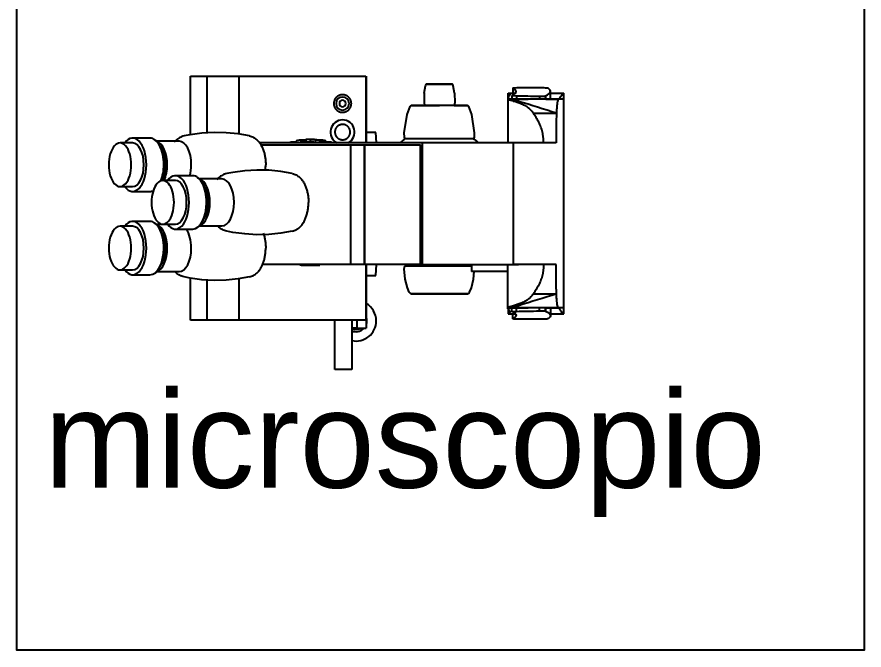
# Model space of a CAD drawing. Header units: metres. Extents: x -22 to 564, y 0 to 143.
# Drawn here: x 330.002 to 330.702, y 36.275 to 36.798 of the extents above; entities that cross this region are included whole.
import ezdxf

# ---------------------------------------------------------------- set-up
doc = ezdxf.new("R2010")
doc.units = ezdxf.units.M
for name, color, linetype in [('XREF 3N NEURO-ONCOLOGIA$0$MOBILIARIO', 161, 'Continuous'), ('XREF 3N NEURO-ONCOLOGIA$0$MOBILIARIO FIJO', 40, 'Continuous'), ('XREF 3N NEURO-ONCOLOGIA$0$TEXTO', 7, 'Continuous')]:
    doc.layers.add(name, color=color, linetype=linetype)
doc.styles.add('XREF 3N NEURO-ONCOLOGIA$0$100 SUBTITULOS 30', font='arial.ttf', dxfattribs={"height": 0.3})

# ---------------------------------------------------------------- blocks, each defined once
blk = doc.blocks.new('XREF 3N NEURO-ONCOLOGIA$0$A$Cb0c473ca')
for p, q in [((0.02476, 0.02206), (0.01041, 0.02206)), ((0.01041, 0.01805), (0, 0.01805)), ((0.04888, 0.01943), (0.03014, 0.01943)), ((0, -0.01805), (0.01041, -0.01805)), ((0.03014, -0.01943), (0.04888, -0.01943)), ((0.01041, -0.02206), (0.02476, -0.02206))]:
    blk.add_line(p, q)
at = {"flags": 128}
for points in [[(0.05287, 0.02382), (0.05192, 0.02358), (0.051, 0.02327), (0.05012, 0.0229), (0.04929, 0.02249), (0.0485, 0.02203), (0.04776, 0.02154), (0.04706, 0.02101), (0.04641, 0.02046), (0.04579, 0.01988), (0.04522, 0.01929), (0.04468, 0.01867)], [(0.10703, 0.02382), (0.0975, 0.0255), (0.08766, 0.02648), (0.07767, 0.02669), (0.06773, 0.02613), (0.05801, 0.02482), (0.05287, 0.02382)], [(0.10703, 0.02382), (0.10789, 0.0236), (0.10871, 0.02333), (0.1095, 0.023), (0.11026, 0.02262), (0.11098, 0.0222), (0.11167, 0.02174), (0.11232, 0.02125), (0.11293, 0.02074), (0.1135, 0.0202), (0.11405, 0.01963), (0.11456, 0.01904), (0.11505, 0.01844), (0.1155, 0.01782), (0.11594, 0.01718), (0.11634, 0.01653), (0.11673, 0.01586), (0.11709, 0.01518), (0.11743, 0.01449), (0.11775, 0.01378), (0.11805, 0.01306), (0.11833, 0.01233), (0.11859, 0.01159), (0.11883, 0.01084), (0.11905, 0.01008), (0.11926, 0.00931), (0.11945, 0.00853), (0.11962, 0.00774), (0.11977, 0.00694), (0.11991, 0.00614), (0.12003, 0.00534), (0.12013, 0.00452), (0.12022, 0.00371), (0.12029, 0.00289), (0.12034, 0.00206), (0.12037, 0.00124), (0.12039, 0.00041), (0.12039, 0)], [(0.02839, 0.0209), (0.02889, 0.02055), (0.02938, 0.02017), (0.02985, 0.01975), (0.0303, 0.01931), (0.03074, 0.01884), (0.03116, 0.01835), (0.03157, 0.01783), (0.03196, 0.01728), (0.03233, 0.01671), (0.03269, 0.01612), (0.03303, 0.01551), (0.03335, 0.01488), (0.03367, 0.01422), (0.03396, 0.01355), (0.03424, 0.01286), (0.0345, 0.01215), (0.03475, 0.01143), (0.03498, 0.01069), (0.0352, 0.00993), (0.0354, 0.00916), (0.03558, 0.00838), (0.03574, 0.00759), (0.03589, 0.00679), (0.03603, 0.00597), (0.03614, 0.00515), (0.03624, 0.00432), (0.03632, 0.00349), (0.03638, 0.00265), (0.03643, 0.00181), (0.03646, 0.00096), (0.03647, 0.00012), (0.03647, 0)], [(0.02839, -0.0209), (0.02889, -0.02055), (0.02938, -0.02017), (0.02985, -0.01975), (0.0303, -0.01931), (0.03074, -0.01884), (0.03116, -0.01835), (0.03157, -0.01783), (0.03196, -0.01728), (0.03233, -0.01671), (0.03269, -0.01612), (0.03303, -0.01551), (0.03335, -0.01488), (0.03367, -0.01422), (0.03396, -0.01355), (0.03424, -0.01286), (0.0345, -0.01215), (0.03475, -0.01143), (0.03498, -0.01069), (0.0352, -0.00993), (0.0354, -0.00916), (0.03558, -0.00838), (0.03574, -0.00759), (0.03589, -0.00679), (0.03603, -0.00597), (0.03614, -0.00515), (0.03624, -0.00432), (0.03632, -0.00349), (0.03638, -0.00265), (0.03643, -0.00181), (0.03646, -0.00096), (0.03647, -0.00012), (0.03647, 0)], [(0.10703, -0.02382), (0.10789, -0.0236), (0.10871, -0.02333), (0.1095, -0.023), (0.11026, -0.02262), (0.11098, -0.0222), (0.11167, -0.02174), (0.11232, -0.02125), (0.11293, -0.02074), (0.1135, -0.0202), (0.11405, -0.01963), (0.11456, -0.01904), (0.11505, -0.01844), (0.1155, -0.01782), (0.11594, -0.01718), (0.11634, -0.01653), (0.11673, -0.01586), (0.11709, -0.01518), (0.11743, -0.01449), (0.11775, -0.01378), (0.11805, -0.01306), (0.11833, -0.01233), (0.11859, -0.01159), (0.11883, -0.01084), (0.11905, -0.01008), (0.11926, -0.00931), (0.11945, -0.00853), (0.11962, -0.00774), (0.11977, -0.00694), (0.11991, -0.00614), (0.12003, -0.00534), (0.12013, -0.00452), (0.12022, -0.00371), (0.12029, -0.00289), (0.12034, -0.00206), (0.12037, -0.00124), (0.12039, -0.00041), (0.12039, 0)], [(0.05287, -0.02382), (0.05192, -0.02358), (0.051, -0.02327), (0.05012, -0.0229), (0.04929, -0.02249), (0.0485, -0.02203), (0.04776, -0.02154), (0.04706, -0.02101), (0.04641, -0.02046), (0.04579, -0.01988), (0.04522, -0.01929)], [(0.10703, -0.02382), (0.0975, -0.0255), (0.08766, -0.02648), (0.07767, -0.02669), (0.06773, -0.02613), (0.05801, -0.02482), (0.05287, -0.02382)]]:
    blk.add_lwpolyline(points, dxfattribs=at)
for centre, major_axis, start_param, end_param in [((0.01041, 0), (0, -0.02206), 1.570796, 3.749283), ((0.02476, 0), (0, -0.02206), 1.570796, 3.141593), ((0, 0), (0, -0.01805), 1.570796, 4.712389), ((0.01041, 0), (0, 0.01805), 4.712389, 6.283185), ((0.02898, 0), (0, -0.01943), 1.570796, 3.00177), ((0.04888, 0), (0, 0.01943), 4.712389, 6.283185), ((0.02898, 0), (0, -0.01664), 1.570796, 2.50486), ((0, 0), (0, -0.01805), 4.712389, 7.853982), ((0.01041, 0), (0, -0.02206), 5.675495, 7.853982), ((0.01041, 0), (0, -0.01805), 0, 1.570796), ((0.02476, 0), (0, -0.02206), 0, 1.570796), ((0.02898, 0), (0, -0.01943), 0.139823, 1.570796), ((0.02898, 0), (0, -0.01664), 0.639393, 1.570796), ((0.04888, 0), (0, -0.01943), 0, 1.570796)]:
    blk.add_ellipse(centre, major_axis=major_axis, ratio=0.515038, start_param=start_param, end_param=end_param)
blk = doc.blocks.new('XREF 3N NEURO-ONCOLOGIA$0$A$C3b31f8ca')
for p, q in [((0.07921, 0.1027), (0.09281, 0.1027)), ((0.07921, 0.05426), (0.07921, 0.1027)), ((0.09281, 0.1027), (0.11915, 0.1027)), ((0.09281, 0.1027), (0.09281, 0.05576)), ((0.11915, 0.1027), (0.22415, 0.1027)), ((0.11915, 0.1027), (0.11915, 0.05479)), ((0.22415, 0.1027), (0.22415, 0.04766)), ((0.22421, 0.1027), (0.22421, 0.04766)), ((0.28483, 0.09591), (0.27392, 0.09591)), ((0.29573, 0.09591), (0.28483, 0.09591)), ((0.34541, 0.09268), (0.34541, 0.08851)), ((0.34154, 0.08427), (0.34154, 0.04766)), ((0.34176, 0.08469), (0.34176, 0.08851)), ((0.34176, 0.08851), (0.34387, 0.08851)), ((0.34372, 0.08851), (0.34772, 0.08851)), ((0.34481, 0.08679), (0.34481, 0.08362)), ((0.34853, 0.0865), (0.34853, 0.08365)), ((0.36755, 0.08609), (0.36755, 0.08365)), ((0.37266, 0.08365), (0.37266, 0.08636)), ((0.37266, 0.08636), (0.37266, 0.08361)), ((0.37658, 0.08362), (0.37658, 0.09007)), ((0.37658, 0.08851), (0.3867, 0.08851)), ((0.3867, 0.08851), (0.3876, 0.08851)), ((0.38764, -0.09374), (0.38764, 0.08851)), ((0.28483, 0.07828), (0.26153, 0.07828)), ((0.30812, 0.07828), (0.28483, 0.07828)), ((0.34265, 0.08362), (0.3582, 0.08362)), ((0.3873, 0.08365), (0.34313, 0.08365)), ((0.37267, 0.08362), (0.38334, 0.08362)), ((0.36256, 0.07195), (0.38161, 0.07195)), ((0.23242, 0.0561), (0.22429, 0.0561)), ((0.23286, 0.04766), (0.23242, 0.0561)), ((0.04571, 0.05146), (0.03137, 0.05146)), ((0.16657, 0.04922), (0.16676, 0.04766)), ((0.17056, 0.04781), (0.17034, 0.0497)), ((0.17453, 0.0497), (0.17034, 0.0497)), ((0.17455, 0.0502), (0.17447, 0.04815)), ((0.18031, 0.05023), (0.17568, 0.05023)), ((0.17827, 0.04814), (0.17834, 0.05005)), ((0.18297, 0.05005), (0.17834, 0.05005)), ((0.18258, 0.04985), (0.18219, 0.04784)), ((0.18721, 0.04985), (0.18258, 0.04985)), ((0.18602, 0.04766), (0.1863, 0.04908)), ((0.19093, 0.04908), (0.1863, 0.04908)), ((0.19093, 0.04908), (0.19073, 0.04804)), ((0.28483, 0.05082), (0.25669, 0.05082)), ((0.31296, 0.05082), (0.28483, 0.05082)), ((0.03137, 0.04745), (0.02095, 0.04745)), ((0.06984, 0.04883), (0.05109, 0.04883)), ((0.2708, 0.04766), (0.13614, 0.04766)), ((0.13738, 0.04578), (0.13811, 0.04578)), ((0.13811, 0.04578), (0.21136, 0.04578)), ((0.16264, 0.04766), (0.16245, 0.04818)), ((0.16669, 0.04818), (0.16245, 0.04818)), ((0.17876, 0.04815), (0.17413, 0.04815)), ((0.18024, 0.04809), (0.17827, 0.04814)), ((0.19041, 0.04804), (0.1903, 0.04766)), ((0.19504, 0.04804), (0.19041, 0.04804)), ((0.21136, 0.04578), (0.22298, 0.04578)), ((0.21136, 0.04578), (0.21136, -0.05289)), ((0.22298, -0.05289), (0.22298, 0.04578)), ((0.22298, 0.04578), (0.26632, 0.04578)), ((0.22298, 0.04578), (0.22298, -0.05289)), ((0.26632, 0.04578), (0.26935, 0.04578)), ((0.26936, -0.05289), (0.26936, 0.04578)), ((0.35018, 0.04766), (0.2708, 0.04766)), ((0.2708, -0.05289), (0.2708, 0.04766)), ((0.38124, 0.04766), (0.34611, 0.04766)), ((0.34611, -0.05289), (0.34611, 0.04766)), ((0.02095, 0.01135), (0.03137, 0.01135)), ((0.03137, 0.00735), (0.04571, 0.00735)), ((0.04571, -0.01735), (0.03137, -0.01735)), ((0.06037, -0.01998), (0.05109, -0.01998)), ((0.03137, -0.02136), (0.02095, -0.02136)), ((0.21136, -0.05289), (0.13811, -0.05289)), ((0.16965, -0.05289), (0.16963, -0.05326)), ((0.17275, -0.05351), (0.17738, -0.05351)), ((0.17342, -0.0535), (0.17345, -0.05289)), ((0.17765, -0.0535), (0.17342, -0.0535)), ((0.17763, -0.05289), (0.17765, -0.05358)), ((0.17906, -0.05363), (0.1837, -0.05363)), ((0.18144, -0.05349), (0.18143, -0.05289)), ((0.18608, -0.05349), (0.18144, -0.05349)), ((0.18606, -0.05289), (0.18608, -0.05349)), ((0.22298, -0.05289), (0.21136, -0.05289)), ((0.26632, -0.05289), (0.22298, -0.05289)), ((0.22415, -0.05289), (0.22415, -0.09888)), ((0.22421, -0.05289), (0.22421, -0.09888)), ((0.23242, -0.06205), (0.2329, -0.05289)), ((0.25669, -0.05289), (0.25669, -0.05433)), ((0.28483, -0.05433), (0.25669, -0.05433)), ((0.26935, -0.05289), (0.26632, -0.05289)), ((0.26932, -0.05289), (0.2708, -0.05289)), ((0.2708, -0.05289), (0.35018, -0.05289)), ((0.31151, -0.05433), (0.28483, -0.05433)), ((0.31148, -0.05289), (0.31148, -0.05875)), ((0.34154, -0.0895), (0.34154, -0.05289)), ((0.38124, -0.05289), (0.34611, -0.05289)), ((0.02095, -0.05746), (0.03137, -0.05746)), ((0.03137, -0.06147), (0.04571, -0.06147)), ((0.05109, -0.05884), (0.06984, -0.05884)), ((0.22429, -0.06205), (0.23242, -0.06205)), ((0.34148, -0.05875), (0.31148, -0.05875)), ((0.07921, -0.09888), (0.07921, -0.06426)), ((0.09281, -0.06577), (0.09281, -0.09888)), ((0.11915, -0.06479), (0.11915, -0.09888)), ((0.28483, -0.07709), (0.26153, -0.07709)), ((0.30812, -0.07709), (0.28483, -0.07709)), ((0.36256, -0.07718), (0.38161, -0.07718)), ((0.34176, -0.08992), (0.34176, -0.09374)), ((0.34265, -0.08885), (0.3582, -0.08885)), ((0.38764, -0.08888), (0.34313, -0.08888)), ((0.34481, -0.09202), (0.34481, -0.08885)), ((0.34853, -0.09173), (0.34853, -0.08888)), ((0.36755, -0.09132), (0.36755, -0.08888)), ((0.37266, -0.09159), (0.37266, -0.08884)), ((0.37266, -0.08888), (0.37266, -0.09159)), ((0.37267, -0.08885), (0.38334, -0.08885)), ((0.37658, -0.08885), (0.37658, -0.0953)), ((0.34176, -0.09374), (0.34387, -0.09374)), ((0.34372, -0.09374), (0.34772, -0.09374)), ((0.34541, -0.09791), (0.34541, -0.09374)), ((0.37658, -0.09374), (0.38764, -0.09374)), ((0.3867, -0.09374), (0.3876, -0.09374)), ((0.09281, -0.09888), (0.07921, -0.09888)), ((0.11915, -0.09888), (0.09281, -0.09888)), ((0.22415, -0.09888), (0.11915, -0.09888)), ((0.19847, -0.13972), (0.19847, -0.09888)), ((0.21255, -0.09888), (0.21255, -0.13972)), ((0.21685, -0.10562), (0.21685, -0.09888)), ((0.22421, -0.09888), (0.21685, -0.09888)), ((0.22421, -0.09888), (0.22421, -0.10562)), ((0.21685, -0.10562), (0.21255, -0.10562)), ((0.21685, -0.10562), (0.22421, -0.10562)), ((0.21255, -0.13972), (0.19847, -0.13972))]:
    blk.add_line(p, q)
at = {"flags": 128}
for points in [[(0.27239, 0.08857), (0.27331, 0.09469), (0.27381, 0.09587), (0.27392, 0.09591)], [(0.28483, 0.09591), (0.28323, 0.09591), (0.28167, 0.09591), (0.28018, 0.09591), (0.27878, 0.09591), (0.27752, 0.09591), (0.27641, 0.09591), (0.27549, 0.09591), (0.27476, 0.09591), (0.27426, 0.09591), (0.27397, 0.09591), (0.27393, 0.09591), (0.27411, 0.09591), (0.27453, 0.09591), (0.27517, 0.09591), (0.27602, 0.09591), (0.27705, 0.09591), (0.27825, 0.09591), (0.2796, 0.09591), (0.28105, 0.09591), (0.28259, 0.09591), (0.28418, 0.09591), (0.28483, 0.09591)], [(0.28483, 0.09591), (0.28642, 0.09591), (0.28798, 0.09591), (0.28947, 0.09591), (0.29087, 0.09591), (0.29213, 0.09591), (0.29324, 0.09591), (0.29416, 0.09591), (0.29489, 0.09591), (0.29539, 0.09591), (0.29568, 0.09591), (0.29572, 0.09591), (0.29554, 0.09591), (0.29512, 0.09591), (0.29448, 0.09591), (0.29364, 0.09591), (0.2926, 0.09591), (0.2914, 0.09591), (0.29005, 0.09591), (0.2886, 0.09591), (0.28706, 0.09591), (0.28547, 0.09591), (0.28483, 0.09591)], [(0.29726, 0.08857), (0.29634, 0.09469), (0.29584, 0.09587), (0.29573, 0.09591)], [(0.20483, 0.0873), (0.20453, 0.08729), (0.20424, 0.08727), (0.20395, 0.08725), (0.20367, 0.0872), (0.20338, 0.08715), (0.2031, 0.08709), (0.20281, 0.08701), (0.20254, 0.08693), (0.20226, 0.08683), (0.20199, 0.08672), (0.20173, 0.0866), (0.20146, 0.08648), (0.20121, 0.08634), (0.20096, 0.08619), (0.20072, 0.08603), (0.20048, 0.08586), (0.20025, 0.08568), (0.20003, 0.08549), (0.19981, 0.0853), (0.1996, 0.08509), (0.19941, 0.08488), (0.19922, 0.08466), (0.19904, 0.08443), (0.19886, 0.08419), (0.1987, 0.08395), (0.19855, 0.0837), (0.19841, 0.08345), (0.19827, 0.08319), (0.19815, 0.08293), (0.19804, 0.08266), (0.19794, 0.08238), (0.19785, 0.08211), (0.19778, 0.08183), (0.19771, 0.08154), (0.19765, 0.08126), (0.19761, 0.08097), (0.19758, 0.08068), (0.19756, 0.08039), (0.19755, 0.0801), (0.19755, 0.07981), (0.19757, 0.07952), (0.19759, 0.07923), (0.19763, 0.07894), (0.19768, 0.07865), (0.19774, 0.07837), (0.19781, 0.07808), (0.19789, 0.07781), (0.19799, 0.07753), (0.19809, 0.07726), (0.19821, 0.07699), (0.19833, 0.07673), (0.19847, 0.07647), (0.19862, 0.07622), (0.19878, 0.07598), (0.19894, 0.07574), (0.19912, 0.07551), (0.1993, 0.07528), (0.1995, 0.07506), (0.1997, 0.07486), (0.19991, 0.07465), (0.20013, 0.07446), (0.20035, 0.07428), (0.20059, 0.0741), (0.20083, 0.07394), (0.20107, 0.07378), (0.20133, 0.07364), (0.20158, 0.0735), (0.20185, 0.07338), (0.20212, 0.07327), (0.20239, 0.07316), (0.20266, 0.07307), (0.20294, 0.07299), (0.20323, 0.07292), (0.20351, 0.07286), (0.2038, 0.07282), (0.20409, 0.07278), (0.20438, 0.07276), (0.20467, 0.07274), (0.20483, 0.07274)], [(0.20483, 0.07274), (0.20512, 0.07275), (0.20541, 0.07277), (0.2057, 0.0728), (0.20598, 0.07284), (0.20627, 0.07289), (0.20655, 0.07295), (0.20684, 0.07303), (0.20711, 0.07311), (0.20739, 0.07321), (0.20766, 0.07332), (0.20792, 0.07344), (0.20819, 0.07357), (0.20844, 0.07371), (0.20869, 0.07385), (0.20893, 0.07401), (0.20917, 0.07418), (0.2094, 0.07436), (0.20962, 0.07455), (0.20984, 0.07475), (0.21005, 0.07495), (0.21024, 0.07516), (0.21043, 0.07538), (0.21061, 0.07561), (0.21079, 0.07585), (0.21095, 0.07609), (0.2111, 0.07634), (0.21124, 0.07659), (0.21138, 0.07685), (0.2115, 0.07711), (0.21161, 0.07738), (0.21171, 0.07766), (0.2118, 0.07793), (0.21187, 0.07821), (0.21194, 0.0785), (0.212, 0.07878), (0.21204, 0.07907), (0.21207, 0.07936), (0.21209, 0.07965), (0.2121, 0.07994), (0.2121, 0.08023), (0.21208, 0.08052), (0.21206, 0.08081), (0.21202, 0.0811), (0.21197, 0.08139), (0.21191, 0.08167), (0.21184, 0.08196), (0.21176, 0.08223), (0.21166, 0.08251), (0.21156, 0.08278), (0.21144, 0.08305), (0.21132, 0.08331), (0.21118, 0.08357), (0.21103, 0.08382), (0.21088, 0.08406), (0.21071, 0.0843), (0.21053, 0.08453), (0.21035, 0.08476), (0.21015, 0.08498), (0.20995, 0.08519), (0.20974, 0.08539), (0.20952, 0.08558), (0.2093, 0.08576), (0.20906, 0.08594), (0.20882, 0.0861), (0.20858, 0.08626), (0.20832, 0.0864), (0.20807, 0.08654), (0.2078, 0.08666), (0.20754, 0.08677), (0.20726, 0.08688), (0.20699, 0.08697), (0.20671, 0.08705), (0.20642, 0.08712), (0.20614, 0.08718), (0.20585, 0.08722), (0.20556, 0.08726), (0.20527, 0.08728), (0.20498, 0.0873), (0.20483, 0.0873)], [(0.27239, 0.08857), (0.27215, 0.08095), (0.27253, 0.07841), (0.27257, 0.07835), (0.27268, 0.07828)], [(0.29726, 0.08857), (0.2975, 0.08095), (0.29712, 0.07841), (0.29708, 0.07835), (0.29697, 0.07828)], [(0.25669, 0.05082), (0.25659, 0.05085), (0.2565, 0.05091), (0.25641, 0.05099), (0.25633, 0.0511), (0.25617, 0.05139), (0.25592, 0.05233), (0.25575, 0.05587), (0.25809, 0.07103), (0.26058, 0.07759), (0.26088, 0.07795), (0.26107, 0.07813), (0.26121, 0.07821), (0.2613, 0.07825), (0.26153, 0.07828)], [(0.27268, 0.07828), (0.27135, 0.07828), (0.27007, 0.07828), (0.26887, 0.07828), (0.26774, 0.07828), (0.26669, 0.07828), (0.26573, 0.07828), (0.26485, 0.07828), (0.26407, 0.07828), (0.26339, 0.07828), (0.2628, 0.07828), (0.26232, 0.07828), (0.26194, 0.07828), (0.26167, 0.07828), (0.26151, 0.07828), (0.26146, 0.07828), (0.26151, 0.07828), (0.26168, 0.07828), (0.26195, 0.07828), (0.26233, 0.07828), (0.26281, 0.07828), (0.2634, 0.07828), (0.26409, 0.07828), (0.26487, 0.07828), (0.26575, 0.07828), (0.26671, 0.07828), (0.26776, 0.07828), (0.26889, 0.07828), (0.2701, 0.07828), (0.27137, 0.07828), (0.27271, 0.07828), (0.2741, 0.07828), (0.27554, 0.07828), (0.27703, 0.07828), (0.27855, 0.07828), (0.2801, 0.07828), (0.28167, 0.07828), (0.28326, 0.07828), (0.28483, 0.07828)], [(0.29697, 0.07828), (0.29831, 0.07828), (0.29958, 0.07828), (0.30078, 0.07828), (0.30191, 0.07828), (0.30296, 0.07828), (0.30392, 0.07828), (0.3048, 0.07828), (0.30558, 0.07828), (0.30626, 0.07828), (0.30685, 0.07828), (0.30733, 0.07828), (0.30771, 0.07828), (0.30798, 0.07828), (0.30814, 0.07828), (0.30819, 0.07828), (0.30814, 0.07828), (0.30797, 0.07828), (0.3077, 0.07828), (0.30732, 0.07828), (0.30684, 0.07828), (0.30625, 0.07828), (0.30556, 0.07828), (0.30478, 0.07828), (0.3039, 0.07828), (0.30294, 0.07828), (0.30189, 0.07828), (0.30076, 0.07828), (0.29955, 0.07828), (0.29828, 0.07828), (0.29694, 0.07828), (0.29555, 0.07828), (0.29411, 0.07828), (0.29262, 0.07828), (0.2911, 0.07828), (0.28955, 0.07828), (0.28798, 0.07828), (0.28639, 0.07828), (0.28483, 0.07828)], [(0.31296, 0.05082), (0.31306, 0.05085), (0.31315, 0.05091), (0.31324, 0.05099), (0.31332, 0.0511), (0.31348, 0.05139), (0.31373, 0.05233), (0.3139, 0.05587), (0.31156, 0.07103), (0.30907, 0.07759), (0.30877, 0.07795), (0.30858, 0.07813), (0.30844, 0.07821), (0.30835, 0.07825), (0.30812, 0.07828)], [(0.12799, 0.05322), (0.11846, 0.05491), (0.10861, 0.05588), (0.09863, 0.05609), (0.08868, 0.05553), (0.07896, 0.05422), (0.07382, 0.05322)], [(0.20483, 0.06277), (0.20457, 0.06277), (0.20432, 0.06275), (0.20407, 0.06273), (0.20381, 0.06269), (0.20357, 0.06265), (0.20332, 0.06259), (0.20307, 0.06253), (0.20283, 0.06245), (0.20259, 0.06237), (0.20236, 0.06227), (0.20212, 0.06217), (0.2019, 0.06206), (0.20167, 0.06194), (0.20146, 0.06181), (0.20124, 0.06167), (0.20104, 0.06152), (0.20084, 0.06136), (0.20064, 0.0612), (0.20046, 0.06103), (0.20028, 0.06085), (0.2001, 0.06067), (0.19994, 0.06047), (0.19978, 0.06028), (0.19963, 0.06007), (0.19949, 0.05986), (0.19936, 0.05964), (0.19923, 0.05942), (0.19912, 0.0592), (0.19901, 0.05897), (0.19891, 0.05873), (0.19883, 0.05849), (0.19875, 0.05825), (0.19868, 0.05801), (0.19862, 0.05776), (0.19858, 0.05751), (0.19854, 0.05726), (0.19851, 0.05701), (0.19849, 0.05676), (0.19848, 0.0565), (0.19849, 0.05625), (0.1985, 0.05599), (0.19852, 0.05574), (0.19855, 0.05549), (0.1986, 0.05524), (0.19865, 0.05499), (0.19871, 0.05475), (0.19878, 0.0545), (0.19887, 0.05426), (0.19896, 0.05403), (0.19906, 0.05379), (0.19917, 0.05357), (0.19929, 0.05334), (0.19942, 0.05312), (0.19955, 0.05291), (0.1997, 0.0527), (0.19985, 0.0525), (0.20001, 0.0523), (0.20018, 0.05211), (0.20036, 0.05193), (0.20054, 0.05176), (0.20073, 0.05159), (0.20093, 0.05143), (0.20113, 0.05128), (0.20134, 0.05113), (0.20156, 0.051), (0.20178, 0.05087), (0.202, 0.05076), (0.20223, 0.05065), (0.20246, 0.05055), (0.2027, 0.05046), (0.20294, 0.05038), (0.20319, 0.05031), (0.20343, 0.05025), (0.20368, 0.0502), (0.20393, 0.05016), (0.20418, 0.05012), (0.20443, 0.0501), (0.20469, 0.05009), (0.20483, 0.05009)], [(0.20483, 0.05009), (0.20508, 0.0501), (0.20533, 0.05011), (0.20558, 0.05014), (0.20584, 0.05017), (0.20609, 0.05022), (0.20633, 0.05027), (0.20658, 0.05034), (0.20682, 0.05041), (0.20706, 0.0505), (0.20729, 0.05059), (0.20753, 0.0507), (0.20775, 0.05081), (0.20798, 0.05093), (0.20819, 0.05106), (0.20841, 0.0512), (0.20861, 0.05135), (0.20881, 0.0515), (0.20901, 0.05167), (0.20919, 0.05184), (0.20937, 0.05201), (0.20955, 0.0522), (0.20971, 0.05239), (0.20987, 0.05259), (0.21002, 0.0528), (0.21016, 0.05301), (0.21029, 0.05322), (0.21042, 0.05344), (0.21053, 0.05367), (0.21064, 0.0539), (0.21074, 0.05414), (0.21082, 0.05437), (0.2109, 0.05461), (0.21097, 0.05486), (0.21103, 0.05511), (0.21107, 0.05536), (0.21111, 0.05561), (0.21114, 0.05586), (0.21116, 0.05611), (0.21117, 0.05636), (0.21116, 0.05662), (0.21115, 0.05687), (0.21113, 0.05712), (0.2111, 0.05738), (0.21105, 0.05763), (0.211, 0.05787), (0.21094, 0.05812), (0.21087, 0.05836), (0.21078, 0.0586), (0.21069, 0.05884), (0.21059, 0.05907), (0.21048, 0.0593), (0.21036, 0.05952), (0.21023, 0.05974), (0.2101, 0.05996), (0.20995, 0.06017), (0.2098, 0.06037), (0.20964, 0.06056), (0.20947, 0.06075), (0.20929, 0.06093), (0.20911, 0.06111), (0.20892, 0.06128), (0.20872, 0.06144), (0.20852, 0.06159), (0.20831, 0.06173), (0.20809, 0.06187), (0.20787, 0.06199), (0.20765, 0.06211), (0.20742, 0.06222), (0.20719, 0.06232), (0.20695, 0.06241), (0.20671, 0.06249), (0.20647, 0.06256), (0.20622, 0.06262), (0.20597, 0.06267), (0.20572, 0.06271), (0.20547, 0.06274), (0.20522, 0.06276), (0.20496, 0.06277), (0.20483, 0.06277)], [(0.04934, 0.05031), (0.04985, 0.04995), (0.05033, 0.04957), (0.0508, 0.04916), (0.05126, 0.04872), (0.0517, 0.04825), (0.05212, 0.04775), (0.05252, 0.04723), (0.05291, 0.04668), (0.05328, 0.04612), (0.05364, 0.04553), (0.05398, 0.04491), (0.05431, 0.04428), (0.05462, 0.04363), (0.05491, 0.04295), (0.05519, 0.04226), (0.05546, 0.04155), (0.0557, 0.04083), (0.05594, 0.04009), (0.05615, 0.03933), (0.05635, 0.03857), (0.05653, 0.03778), (0.0567, 0.03699), (0.05685, 0.03619), (0.05698, 0.03538), (0.05709, 0.03456), (0.05719, 0.03373), (0.05727, 0.03289), (0.05734, 0.03206), (0.05738, 0.03121), (0.05741, 0.03037), (0.05742, 0.02952), (0.05742, 0.0294)], [(0.07382, 0.05322), (0.07287, 0.05298), (0.07195, 0.05267), (0.07108, 0.05231), (0.07024, 0.05189), (0.06945, 0.05144), (0.06871, 0.05094), (0.06801, 0.05041), (0.06736, 0.04986), (0.06675, 0.04929), (0.06617, 0.04869), (0.06563, 0.04808)], [(0.12799, 0.05322), (0.12884, 0.05301), (0.12967, 0.05273), (0.13046, 0.0524), (0.13122, 0.05202), (0.13194, 0.0516), (0.13262, 0.05115), (0.13327, 0.05066), (0.13388, 0.05014), (0.13446, 0.0496), (0.135, 0.04903), (0.13552, 0.04845), (0.136, 0.04784), (0.13646, 0.04722), (0.13689, 0.04659), (0.1373, 0.04593), (0.13768, 0.04527), (0.13804, 0.04458), (0.13838, 0.04389), (0.1387, 0.04318), (0.139, 0.04246), (0.13928, 0.04173), (0.13954, 0.04099), (0.13978, 0.04024), (0.14001, 0.03948), (0.14021, 0.03871), (0.1404, 0.03793), (0.14057, 0.03714), (0.14073, 0.03635), (0.14087, 0.03555), (0.14099, 0.03474), (0.14109, 0.03393), (0.14117, 0.03311), (0.14124, 0.03229), (0.14129, 0.03147), (0.14133, 0.03064), (0.14134, 0.02982), (0.14134, 0.0294)], [(0.25251, 0.04766), (0.25288, 0.04803), (0.25344, 0.04854), (0.25402, 0.04902), (0.25462, 0.04948), (0.25523, 0.04992), (0.25586, 0.05034), (0.25651, 0.05072), (0.25669, 0.05082)], [(0.31296, 0.05082), (0.31361, 0.05044), (0.31425, 0.05004), (0.31487, 0.04961), (0.31547, 0.04915), (0.31605, 0.04867), (0.31662, 0.04817), (0.31715, 0.04766)], [(0.05508, 0.01626), (0.05519, 0.01655), (0.05546, 0.01725), (0.0557, 0.01798), (0.05594, 0.01872), (0.05615, 0.01947), (0.05635, 0.02024), (0.05653, 0.02102), (0.0567, 0.02182), (0.05685, 0.02262), (0.05698, 0.02343), (0.05709, 0.02425), (0.05719, 0.02508), (0.05727, 0.02591), (0.05734, 0.02675), (0.05738, 0.02759), (0.05741, 0.02844), (0.05742, 0.02929), (0.05742, 0.0294)], [(0.14109, 0.02488), (0.14117, 0.0257), (0.14124, 0.02652), (0.14129, 0.02734), (0.14133, 0.02817), (0.14134, 0.02899), (0.14134, 0.0294)], [(0.04934, -0.01851), (0.04985, -0.01886), (0.05033, -0.01924), (0.0508, -0.01966), (0.05126, -0.0201), (0.0517, -0.02057), (0.05212, -0.02106), (0.05252, -0.02158), (0.05291, -0.02213), (0.05328, -0.0227), (0.05364, -0.02329), (0.05398, -0.0239), (0.05431, -0.02453), (0.05462, -0.02519), (0.05491, -0.02586), (0.05519, -0.02655), (0.05546, -0.02726), (0.0557, -0.02798), (0.05594, -0.02872), (0.05615, -0.02948), (0.05635, -0.03025), (0.05653, -0.03103), (0.0567, -0.03182), (0.05685, -0.03262), (0.05698, -0.03344), (0.05709, -0.03426), (0.05719, -0.03509), (0.05727, -0.03592), (0.05734, -0.03676), (0.05738, -0.0376), (0.05741, -0.03845), (0.05742, -0.03929), (0.05742, -0.03941)], [(0.13928, -0.02708), (0.13954, -0.02782), (0.13978, -0.02857), (0.14001, -0.02933), (0.14021, -0.0301), (0.1404, -0.03088), (0.14057, -0.03167), (0.14073, -0.03247), (0.14087, -0.03327), (0.14099, -0.03407), (0.14109, -0.03489), (0.14117, -0.0357), (0.14124, -0.03652), (0.14129, -0.03735), (0.14133, -0.03817), (0.14134, -0.039), (0.14134, -0.03941)], [(0.04934, -0.06031), (0.04985, -0.05996), (0.05033, -0.05958), (0.0508, -0.05916), (0.05126, -0.05872), (0.0517, -0.05825), (0.05212, -0.05776), (0.05252, -0.05724), (0.05291, -0.05669), (0.05328, -0.05612), (0.05364, -0.05553), (0.05398, -0.05492), (0.05431, -0.05429), (0.05462, -0.05363), (0.05491, -0.05296), (0.05519, -0.05227), (0.05546, -0.05156), (0.0557, -0.05084), (0.05594, -0.0501), (0.05615, -0.04934), (0.05635, -0.04857), (0.05653, -0.04779), (0.0567, -0.047), (0.05685, -0.0462), (0.05698, -0.04538), (0.05709, -0.04456), (0.05719, -0.04373), (0.05727, -0.0429), (0.05734, -0.04206), (0.05738, -0.04122), (0.05741, -0.04037), (0.05742, -0.03953), (0.05742, -0.03941)], [(0.12799, -0.06323), (0.12884, -0.06301), (0.12967, -0.06274), (0.13046, -0.06241), (0.13122, -0.06203), (0.13194, -0.06161), (0.13262, -0.06115), (0.13327, -0.06066), (0.13388, -0.06015), (0.13446, -0.05961), (0.135, -0.05904), (0.13552, -0.05845), (0.136, -0.05785), (0.13646, -0.05723), (0.13689, -0.05659), (0.1373, -0.05594), (0.13768, -0.05527), (0.13804, -0.05459), (0.13838, -0.0539), (0.1387, -0.05319), (0.139, -0.05247), (0.13928, -0.05174), (0.13954, -0.051), (0.13978, -0.05025), (0.14001, -0.04949), (0.14021, -0.04872), (0.1404, -0.04794), (0.14057, -0.04715), (0.14073, -0.04635), (0.14087, -0.04555), (0.14099, -0.04475), (0.14109, -0.04393), (0.14117, -0.04312), (0.14124, -0.0423), (0.14129, -0.04147), (0.14133, -0.04065), (0.14134, -0.03982), (0.14134, -0.03941)], [(0.26142, -0.0771), (0.2613, -0.07709), (0.26117, -0.07706), (0.26091, -0.07691), (0.26061, -0.07664), (0.25995, -0.07575), (0.25839, -0.07231), (0.25649, -0.06523), (0.25575, -0.05658), (0.25591, -0.05556), (0.25607, -0.05501), (0.25622, -0.05472), (0.25634, -0.05456), (0.25642, -0.05447), (0.25669, -0.05433)], [(0.07382, -0.06323), (0.07287, -0.06299), (0.07195, -0.06268), (0.07108, -0.06231), (0.07024, -0.0619), (0.06945, -0.06144), (0.06871, -0.06095), (0.06801, -0.06042), (0.06736, -0.05987), (0.06675, -0.05929), (0.06617, -0.0587)], [(0.30823, -0.0771), (0.30835, -0.07709), (0.30848, -0.07706), (0.30874, -0.07691), (0.30904, -0.07664), (0.3097, -0.07575), (0.31126, -0.07231), (0.31316, -0.06523), (0.31372, -0.05875)], [(0.12799, -0.06323), (0.11846, -0.06491), (0.10861, -0.06589), (0.09863, -0.0661), (0.08868, -0.06554), (0.07896, -0.06423), (0.07382, -0.06323)], [(0.28483, -0.0771), (0.28323, -0.0771), (0.28164, -0.0771), (0.28007, -0.0771), (0.27852, -0.0771), (0.277, -0.0771), (0.27551, -0.0771), (0.27407, -0.0771), (0.27268, -0.0771), (0.27134, -0.0771), (0.27007, -0.0771), (0.26887, -0.0771), (0.26774, -0.0771), (0.26669, -0.0771), (0.26572, -0.0771), (0.26484, -0.0771), (0.26406, -0.0771), (0.26337, -0.0771), (0.26278, -0.0771), (0.2623, -0.0771), (0.26192, -0.0771), (0.26164, -0.0771), (0.26148, -0.0771), (0.26142, -0.0771), (0.26147, -0.0771), (0.26163, -0.0771), (0.2619, -0.0771), (0.26227, -0.0771), (0.26275, -0.0771), (0.26333, -0.0771), (0.26401, -0.0771), (0.26479, -0.0771), (0.26566, -0.0771), (0.26663, -0.0771), (0.26767, -0.0771), (0.2688, -0.0771), (0.27, -0.0771), (0.27126, -0.0771), (0.2726, -0.0771), (0.27398, -0.0771), (0.27542, -0.0771), (0.27691, -0.0771), (0.27843, -0.0771), (0.27998, -0.0771), (0.28155, -0.0771), (0.28313, -0.0771), (0.28483, -0.0771)], [(0.28483, -0.0771), (0.28642, -0.0771), (0.28801, -0.0771), (0.28958, -0.0771), (0.29113, -0.0771), (0.29265, -0.0771), (0.29414, -0.0771), (0.29558, -0.0771), (0.29697, -0.0771), (0.29831, -0.0771), (0.29958, -0.0771), (0.30078, -0.0771), (0.30191, -0.0771), (0.30297, -0.0771), (0.30393, -0.0771), (0.30481, -0.0771), (0.30559, -0.0771), (0.30628, -0.0771), (0.30687, -0.0771), (0.30735, -0.0771), (0.30773, -0.0771), (0.30801, -0.0771), (0.30817, -0.0771), (0.30823, -0.0771), (0.30818, -0.0771), (0.30802, -0.0771), (0.30775, -0.0771), (0.30738, -0.0771), (0.3069, -0.0771), (0.30632, -0.0771), (0.30564, -0.0771), (0.30486, -0.0771), (0.30399, -0.0771), (0.30303, -0.0771), (0.30198, -0.0771), (0.30085, -0.0771), (0.29965, -0.0771), (0.29839, -0.0771), (0.29705, -0.0771), (0.29567, -0.0771), (0.29423, -0.0771), (0.29274, -0.0771), (0.29122, -0.0771), (0.28967, -0.0771), (0.2881, -0.0771), (0.28652, -0.0771), (0.28483, -0.0771)]]:
    blk.add_lwpolyline(points, dxfattribs=at)
for centre, radius, start, end in [((0.20483, 0.08002), 0.00539, 90, 270), ((0.20483, 0.08002), 0.00539, 270, 90), ((0.20483, 0.08002), 0.00266, 90, 270), ((0.20483, 0.08002), 0.00266, 270, 90), ((0.20483, 0.05643), 0.01, 90, 242.58068), ((0.20483, 0.05643), 0.01, 297.41932, 90), ((0.20483, 0.05643), 0.00634, 90, 122.14323), ((0.20483, 0.05643), 0.00634, 69.61443, 90), ((0.20483, 0.05643), 0.00634, 249.61443, 270), ((0.20483, 0.05643), 0.00634, 270, 302.14323), ((0.21595, -0.09957), 0.01667, 0, 59.67996), ((0.21595, -0.09957), 0.00893, 0, 16.88586), ((0.21595, -0.09957), 0.01667, 258.00086, 0), ((0.21595, -0.09957), 0.00893, 343.11414, 0), ((0.21595, -0.09957), 0.00893, 247.14834, 315.45989), ((0.21595, -0.09957), 0.00713, 241.37752, 300)]:
    blk.add_arc(centre, radius, start, end)
for centre, major_axis, ratio, start_param, end_param in [((0.34894, 0.09268), (0.00354, 0), 0.052336, 1.570796, 3.141593), ((-0.17605, 0.0898), (0.52435, 0), 0.052336, 6.1781, 6.38827), ((0.36013, 0.08735), (0.10599, 0), 0.052336, 1.46505, 1.676542), ((0.3709, 0.09266), (0.00397, 0), 0.052336, 0.244786, 1.46505), ((-0.26846, 0.09007), (0.64503, 0), 0.052336, 6.17298, 6.358484), ((0.3709, 0.09266), (0.00397, 0), 0.052336, 6.039866, 6.283185), ((0.3508, 0.08679), (0.00598, 0), 0.052336, 3.141593, 4.323212), ((0.3508, 0.08679), (0.00598, 0), 0.052336, 2.691829, 2.924884), ((0.39559, 0.09109), (0.09949, 0), 0.052336, 4.219675, 4.426749), ((0.36755, 0.08636), (0.00511, 0), 0.052336, 4.712389, 6.283185), ((0.03137, 0.0294), (0, -0.02206), 0.515038, 1.570796, 3.749283), ((0.04571, 0.0294), (0, -0.02206), 0.515038, 1.570796, 3.141593), ((0.17092, 0.02865), (0, -0.02106), 0.965926, 3.170562, 3.35742), ((0.17568, 0.02918), (0, -0.02106), 0.965926, 3.010403, 3.197261), ((0.18031, 0.02918), (0, 0.02106), 0.965926, 6.092164, 6.283185), ((0.18045, 0.02891), (0, -0.02106), 0.965926, 2.850243, 3.037101), ((0.18509, 0.02891), (0, -0.02106), 0.965926, 2.850243, 3.037101), ((0.02095, 0.0294), (0, -0.01805), 0.515038, 1.570796, 4.712389), ((0.03137, 0.0294), (0, 0.01805), 0.515038, 4.712389, 6.283185), ((0.04993, 0.0294), (0, -0.01943), 0.515038, 1.570796, 3.00177), ((0.04993, 0.0294), (0, -0.01664), 0.515038, 1.570796, 2.50486), ((0.06984, 0.0294), (0, 0.01943), 0.515038, 4.712389, 6.283185), ((0.16777, 0.02785), (0, -0.02106), 0.965926, 3.406475, 3.486762), ((0.17413, 0.02817), (0, -0.01998), 0.965926, 3.123833, 3.327607), ((0.17877, 0.02817), (0, -0.01998), 0.965926, 2.963673, 3.167448), ((0.18659, 0.02735), (0, -0.02106), 0.965926, 2.886412, 2.952695), ((0.19122, 0.02735), (0, -0.02106), 0.965926, 2.875755, 2.952695), ((0.02095, 0.0294), (0, -0.01805), 0.515038, 4.712389, 7.853982), ((0.03137, 0.0294), (0, -0.02206), 0.515038, 5.675495, 7.853982), ((0.03137, 0.0294), (0, -0.01805), 0.515038, 0, 1.570796), ((0.04571, 0.0294), (0, -0.02206), 0.515038, 0.927817, 1.570796), ((0.04993, 0.0294), (0, -0.01664), 0.515038, 0.66221, 1.570796), ((0.04993, 0.0294), (0, -0.01943), 0.515038, 0.829998, 1.570796), ((0.06984, 0.0294), (0, -0.01943), 0.515038, 1.089634, 1.570796), ((0.04571, 0.0294), (0, -0.02206), 0.515038, 0, 0.239171), ((0.03137, -0.03941), (0, -0.02206), 0.515038, 1.570796, 3.749283), ((0.04571, -0.03941), (0, -0.02206), 0.515038, 1.570796, 3.141593), ((0.04993, -0.03941), (0, -0.01943), 0.515038, 1.570796, 3.00177), ((0.02095, -0.03941), (0, 0.01805), 0.515038, 4.712389, 7.853982), ((0.03137, -0.03941), (0, 0.01805), 0.515038, 4.712389, 6.283185), ((0.04993, -0.03941), (0, -0.01664), 0.515038, 1.570796, 2.502199), ((0.06984, -0.03941), (0, 0.01943), 0.515038, 4.712389, 5.653878), ((0.02095, -0.03941), (0, -0.01805), 0.515038, 4.712389, 7.853982), ((0.03137, -0.03941), (0, -0.02206), 0.515038, 5.675495, 7.853982), ((0.03137, -0.03941), (0, -0.01805), 0.515038, 0, 1.570796), ((0.04571, -0.03941), (0, -0.02206), 0.515038, 0, 1.570796), ((0.04993, -0.03941), (0, -0.01943), 0.515038, 0.139823, 1.570796), ((0.04993, -0.03941), (0, -0.01664), 0.515038, 0.636732, 1.570796), ((0.06984, -0.03941), (0, -0.01943), 0.515038, 0, 1.570796), ((0.17275, -0.03246), (0, -0.02106), 0.965926, 6.129186, 6.316043), ((0.17906, -0.03258), (0, -0.02106), 0.965926, 6.213592, 6.40045), ((0.1837, -0.03258), (0, -0.02106), 0.965926, 0, 0.117265)]:
    blk.add_ellipse(centre, major_axis=major_axis, ratio=ratio, start_param=start_param, end_param=end_param)
at = {"extrusion": (0, 0, -1)}
for centre, major_axis, start_param, end_param in [((0.3508, -0.09202), (0.00598, 0), 3.141593, 4.323212), ((0.3508, -0.09202), (0.00598, 0), 2.691829, 2.924884), ((-0.17605, -0.09503), (0.52435, 0), 6.1781, 6.38827), ((0.34894, -0.09791), (0.00354, 0), 1.570796, 3.141593), ((0.39559, -0.09632), (0.09949, 0), 4.219675, 4.426749), ((0.36755, -0.09159), (0.00511, 0), 4.712389, 6.283185), ((0.3709, -0.09789), (0.00397, 0), 0.244786, 1.46505), ((-0.26846, -0.0953), (0.64503, 0), 6.17298, 6.358484), ((0.3709, -0.09789), (0.00397, 0), 6.039866, 6.283185), ((0.36013, -0.09258), (0.10599, 0), 1.46505, 1.676542)]:
    blk.add_ellipse(centre, major_axis=major_axis, ratio=0.052336, start_param=start_param, end_param=end_param, dxfattribs=at)
for points in [[(0.34265, 0.08362), (0.34221, 0.08374), (0.34158, 0.08401), (0.3415, 0.08428), (0.34159, 0.08442)], [(0.34159, 0.08442), (0.34209, 0.08511), (0.34293, 0.08649), (0.3435, 0.08784), (0.34372, 0.08851)], [(0.3867, 0.08851), (0.38634, 0.08771), (0.38543, 0.0861), (0.3841, 0.08445), (0.38334, 0.08362)], [(0.38334, 0.08362), (0.38321, 0.0837), (0.38297, 0.08359), (0.38259, 0.08258), (0.38224, 0.08079), (0.38194, 0.07833), (0.38172, 0.07532), (0.38163, 0.07312), (0.38161, 0.07195)], [(0.38161, 0.07195), (0.38148, 0.06798), (0.38129, 0.05995), (0.38123, 0.05178), (0.38124, 0.04766)], [(0.38161, -0.07718), (0.38148, -0.07321), (0.38129, -0.06518), (0.38123, -0.05701), (0.38124, -0.05289)], [(0.38334, -0.08885), (0.38321, -0.08893), (0.38297, -0.08882), (0.38259, -0.08781), (0.38224, -0.08602), (0.38194, -0.08356), (0.38172, -0.08055), (0.38163, -0.07835), (0.38161, -0.07718)], [(0.34265, -0.08885), (0.34221, -0.08897), (0.34158, -0.08924), (0.3415, -0.08951), (0.34159, -0.08964)], [(0.34159, -0.08964), (0.34209, -0.09034), (0.34293, -0.09172), (0.3435, -0.09307), (0.34372, -0.09374)], [(0.3867, -0.09374), (0.38634, -0.09294), (0.38543, -0.09133), (0.3841, -0.08968), (0.38334, -0.08885)]]:
    blk.add_open_spline(points, degree=3)
for points, knots in [([(0.36256, 0.07195), (0.3619, 0.0729), (0.36082, 0.07421), (0.35943, 0.07555), (0.35861, 0.07625), (0.35797, 0.07676), (0.3573, 0.07723), (0.35638, 0.0778), (0.35518, 0.07844), (0.35393, 0.07901), (0.35294, 0.07945), (0.35219, 0.07977), (0.35146, 0.08007), (0.35046, 0.08047), (0.34871, 0.0811), (0.34718, 0.08155), (0.34615, 0.0818), (0.34609, 0.08182), (0.34604, 0.08183), (0.34598, 0.08185), (0.3445, 0.08222), (0.34302, 0.08258), (0.34154, 0.08295)], [0, 0, 0, 0, 0.166667, 0.25, 0.291667, 0.333333, 0.375, 0.416667, 0.5, 0.583333, 0.625, 0.666667, 0.708333, 0.75, 0.833333, 1, 1, 1, 1.009029, 1.009029, 1.009029, 1.248348, 1.248348, 1.248348, 1.248348]), ([(0.38161, 0.07206), (0.37116, 0.0753), (0.36071, 0.07855), (0.35025, 0.08179), (0.35024, 0.0818), (0.35023, 0.0818), (0.35022, 0.0818), (0.34966, 0.08198), (0.34885, 0.08222), (0.34783, 0.08253), (0.34709, 0.08274), (0.34639, 0.08295), (0.34572, 0.08315), (0.34509, 0.08334), (0.34451, 0.08347), (0.34397, 0.08356), (0.34331, 0.08364), (0.34289, 0.08364), (0.34265, 0.08362)], [-3.140963, -3.140963, -3.140963, -3.140963, -0.003597, -0.003597, -0.003597, 0, 0, 0, 0.166667, 0.25, 0.333333, 0.416667, 0.5, 0.583333, 0.666667, 0.75, 0.833333, 1, 1, 1, 1]), ([(0.37087, 0.04766), (0.37091, 0.04916), (0.37084, 0.05138), (0.37046, 0.05426), (0.37005, 0.05639), (0.36948, 0.05849), (0.36875, 0.06056), (0.36791, 0.06259), (0.367, 0.06457), (0.36602, 0.06649), (0.36461, 0.06899), (0.36342, 0.07079), (0.36256, 0.07195)], [0, 0, 0, 0, 0.166667, 0.25, 0.333333, 0.416667, 0.5, 0.583333, 0.666667, 0.75, 0.833333, 1, 1, 1, 1]), ([(0.37087, -0.05289), (0.37091, -0.05439), (0.37084, -0.05661), (0.37046, -0.05949), (0.37005, -0.06162), (0.36948, -0.06372), (0.36875, -0.06579), (0.36791, -0.06782), (0.367, -0.0698), (0.36602, -0.07172), (0.36461, -0.07422), (0.36342, -0.07602), (0.36256, -0.07718)], [0, 0, 0, 0, 0.166667, 0.25, 0.333333, 0.416667, 0.5, 0.583333, 0.666667, 0.75, 0.833333, 1, 1, 1, 1]), ([(0.36256, -0.07718), (0.3619, -0.07813), (0.36082, -0.07944), (0.35943, -0.08078), (0.35861, -0.08148), (0.35797, -0.08199), (0.3573, -0.08246), (0.35638, -0.08303), (0.35518, -0.08367), (0.35393, -0.08424), (0.35294, -0.08468), (0.35219, -0.08499), (0.35146, -0.0853), (0.35046, -0.08569), (0.34871, -0.08633), (0.34718, -0.08678), (0.34615, -0.08703), (0.34609, -0.08705), (0.34604, -0.08706), (0.34598, -0.08708), (0.3445, -0.08744), (0.34302, -0.08781), (0.34154, -0.08818)], [0, 0, 0, 0, 0.166667, 0.25, 0.291667, 0.333333, 0.375, 0.416667, 0.5, 0.583333, 0.625, 0.666667, 0.708333, 0.75, 0.833333, 1, 1, 1, 1.009029, 1.009029, 1.009029, 1.248348, 1.248348, 1.248348, 1.248348]), ([(0.38161, -0.07729), (0.37116, -0.08053), (0.36071, -0.08378), (0.35025, -0.08702), (0.35024, -0.08703), (0.35023, -0.08703), (0.35022, -0.08703), (0.34966, -0.08721), (0.34885, -0.08745), (0.34783, -0.08775), (0.34709, -0.08797), (0.34639, -0.08818), (0.34572, -0.08838), (0.34509, -0.08857), (0.34451, -0.0887), (0.34397, -0.08879), (0.34331, -0.08887), (0.34289, -0.08887), (0.34265, -0.08885)], [-3.140963, -3.140963, -3.140963, -3.140963, -0.003597, -0.003597, -0.003597, 0, 0, 0, 0.166667, 0.25, 0.333333, 0.416667, 0.5, 0.583333, 0.666667, 0.75, 0.833333, 1, 1, 1, 1])]:
    blk.add_open_spline(points, degree=3, knots=knots)
at = {"ltscale": 0.5}
blk.add_blockref('XREF 3N NEURO-ONCOLOGIA$0$A$Cb0c473ca', (0.05627, -0.00165), dxfattribs=at)
blk = doc.blocks.new('XREF 3N NEURO-ONCOLOGIA')
at = {"layer": 'XREF 3N NEURO-ONCOLOGIA$0$MOBILIARIO'}
blk.add_lwpolyline([(5.20796, 7.22645), (5.20796, 6.52645), (4.00796, 6.52645), (4.00796, 7.22645)], close=True, dxfattribs=at)
at = {"layer": 'XREF 3N NEURO-ONCOLOGIA$0$MOBILIARIO FIJO', "rotation": 270}
blk.add_blockref('XREF 3N NEURO-ONCOLOGIA$0$A$C3b31f8ca', (4.37952, 7.16221), dxfattribs=at)
at = {"layer": 'XREF 3N NEURO-ONCOLOGIA$0$TEXTO', "insert": (4.22206, 6.60772, 0), "char_height": 0.08, "width": 0.5808438, "attachment_point": 3, "rotation": 270, "style": 'XREF 3N NEURO-ONCOLOGIA$0$100 SUBTITULOS 30'}
blk.add_mtext('microscopio', dxfattribs=at)

msp = doc.modelspace()

# ---------------------------------------------------------------- block references
at = {"rotation": 90}
msp.add_blockref('XREF 3N NEURO-ONCOLOGIA', (337.22862, 32.26709), dxfattribs=at)

doc.saveas('drawing.dxf')
